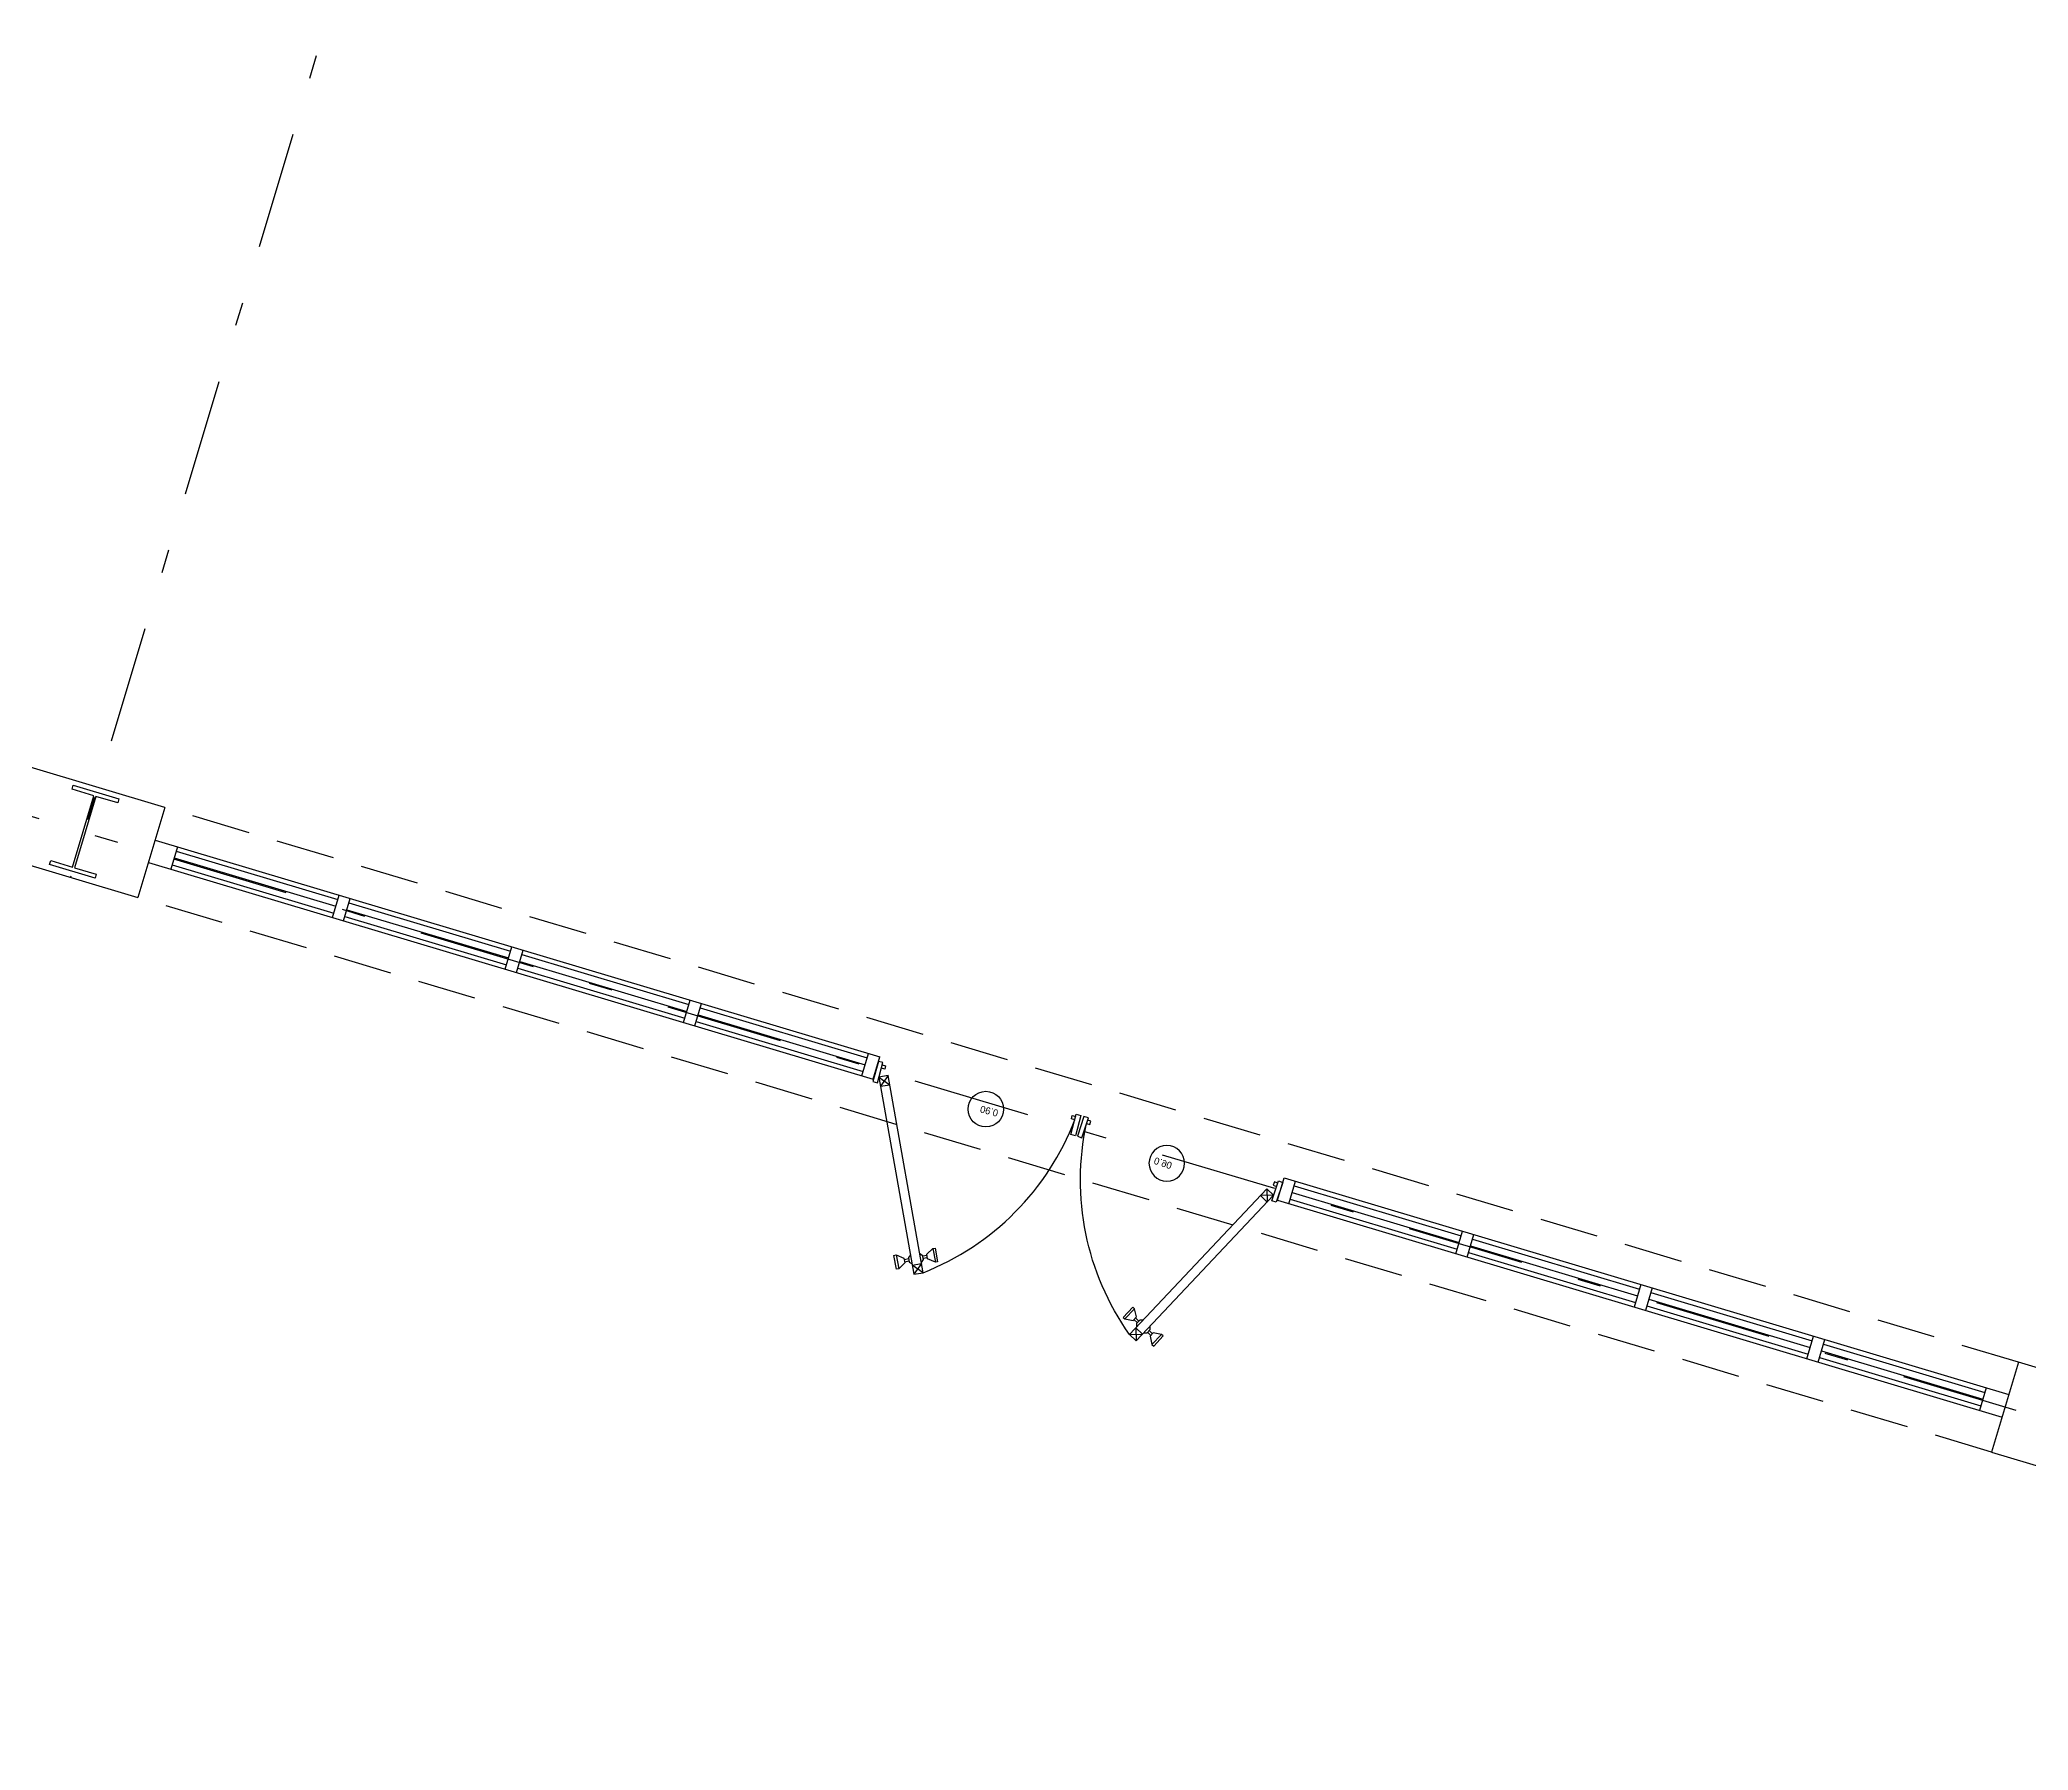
# Model space of a CAD drawing. Header units: millimetres. Extents: x 99 to 472, y 49 to 338.
# Drawn here: x 288.39 to 296.87, y 144.99 to 152.29 of the extents above; entities that cross this region are included whole.
import ezdxf

# ---------------------------------------------------------------- set-up
doc = ezdxf.new("R2010")
doc.units = ezdxf.units.MM
doc.linetypes.add('DASHDOT', pattern=[1, 0.5, -0.25, 0, -0.25])
doc.linetypes.add('HIDDEN', pattern=[0.375, 0.25, -0.125])
for name, color, linetype in [('BANQUETA', 4, 'Continuous'), ('EJE', 8, 'DASHDOT'), ('MURO', 5, 'Continuous'), ('TEXTOS_Y_COTAS', 7, 'Continuous')]:
    doc.layers.add(name, color=color, linetype=linetype)

# ---------------------------------------------------------------- blocks, each defined once
blk = doc.blocks.new('PUERTA90')
for p, q in [((0.087, 0.5829), (0.0508, 0.566)), ((0.1396, 0.5412), (0.1215, 0.5327)), ((0.1438, 0.5321), (0.1257, 0.5237)), ((0.1816, 0.5221), (0.1562, 0.5765)), ((0.0366, 0.4545), (0.0112, 0.5089)), ((0.049, 0.4989), (0.0671, 0.5074)), ((0.0532, 0.4899), (0.0713, 0.4983)), ((0.4336, -0.1603), (0.3973, -0.1772)), ((0.4142, -0.2134), (0.4336, -0.1603)), ((0.4505, -0.1965), (0.3973, -0.1772))]:
    blk.add_line(p, q)
blk.add_lwpolyline([(0.0508, 0.566, 0.210556), (-0.4095, -0.2365), (-0.3945, -0.2365), (-0.3945, -0.2515), (-0.4095, -0.2515)], format="xyb")
for points in [[(0.0508, 0.566), (0.1039, 0.5466), (0.0677, 0.5297), (0.087, 0.5829)], [(0.0867, 0.4889), (0.0734, 0.4938), (0.065, 0.5119), (0.0698, 0.5252)], [(0.123, 0.5058), (0.1278, 0.5191), (0.1193, 0.5373), (0.1061, 0.5421)], [(0.4505, -0.2515), (0.4355, -0.2515), (0.4355, -0.2365), (0.4505, -0.2365)]]:
    blk.add_lwpolyline(points)
for points in [[(0.4505, -0.1965), (0.087, 0.5829), (0.0508, 0.566), (0.4142, -0.2134)], [(0.1816, 0.5221), (0.1459, 0.5276), (0.1375, 0.5457), (0.1562, 0.5765), (0.1653, 0.5807), (0.1906, 0.5264)], [(0.0021, 0.5047), (0.0112, 0.5089), (0.0468, 0.5035), (0.0553, 0.4853), (0.0366, 0.4545), (0.0275, 0.4503)]]:
    blk.add_lwpolyline(points, close=True)
at = {"linetype": 'Continuous'}
for points in [[(-0.4295, -0.2615), (-0.4295, -0.1715), (-0.4095, -0.1715), (-0.4095, -0.2615)], [(0.4705, -0.2615), (0.4705, -0.1715), (0.4505, -0.1715), (0.4505, -0.2615)]]:
    blk.add_lwpolyline(points, close=True, dxfattribs=at)
at = {"layer": 'TEXTOS_Y_COTAS'}
blk.add_circle((-0.0284, -0.1824), 0.0765, dxfattribs=at)
at = {"layer": 'TEXTOS_Y_COTAS', "insert": (-0.0833, -0.1628), "char_height": 0.03, "width": 0.1975, "attachment_point": 1}
blk.add_mtext('\\fGraphite Light ATT|b0|i0|c162|p66;0.90', dxfattribs=at)

msp = doc.modelspace()

# ---------------------------------------------------------------- linework, layer by layer
at = {"color": 9, "linetype": 'HIDDEN'}
for p, q in [((296.82791, 146.6478, 151.32388), (288.92414, 149.01273, 136.09763)), ((296.71325, 146.26459, 151.32388), (288.80947, 148.62951, 136.09763)), ((296.71325, 146.26459, 151.32388), (288.80947, 148.62951, 136.09763))]:
    msp.add_line(p, q, dxfattribs=at)
at = {"color": 3, "elevation": 206.92901}
msp.add_lwpolyline([(288.53332, 149.10754), (288.72799, 149.04929), (288.72298, 149.03257), (288.63021, 149.06032), (288.5392, 148.75615), (288.63197, 148.72839), (288.62696, 148.71166), (288.43229, 148.76991), (288.4373, 148.78664), (288.53007, 148.75888), (288.62108, 149.06305), (288.52831, 149.09081)], close=True, dxfattribs=at)
at = {"layer": 'BANQUETA'}
for p, q in [((288.88272, 148.87431, 190.04171), (291.97238, 147.94984, 190.04171)), ((288.97852, 148.84564, 190.04171), (288.94986, 148.74984, 190.04171)), ((288.97279, 148.82648, 190.04171), (289.66138, 148.62045, 190.04171)), ((288.85406, 148.77851, 190.04171), (291.94371, 147.85404, 190.04171)), ((288.95559, 148.769, 190.04171), (289.64418, 148.56297, 190.04171)), ((288.96419, 148.79774, 190.04171), (289.65278, 148.59171, 190.04171)), ((289.63845, 148.54381, 190.04171), (289.66711, 148.63961, 190.04171)), ((289.68635, 148.52947, 190.04171), (289.71501, 148.62528, 190.04171)), ((289.69208, 148.54863, 190.04171), (290.38067, 148.3426, 190.04171)), ((289.70068, 148.57737, 190.04171), (290.38927, 148.37134, 190.04171)), ((289.70928, 148.60612, 190.04171), (290.39787, 148.40008, 190.04171)), ((290.37493, 148.32344, 190.04171), (290.4036, 148.41924, 190.04171)), ((290.42283, 148.3091, 190.04171), (290.4515, 148.40491, 190.04171)), ((290.44577, 148.38575, 190.04171), (291.1583, 148.17255, 190.04171)), ((290.42857, 148.32827, 190.04171), (291.14111, 148.11506, 190.04171)), ((290.43717, 148.35701, 190.04171), (291.1497, 148.1438, 190.04171)), ((291.13537, 148.0959, 190.04171), (291.16404, 148.19171, 190.04171)), ((291.18327, 148.08157, 190.04171), (291.21194, 148.17737, 190.04171)), ((291.19761, 148.12947, 190.04171), (291.91014, 147.91627, 190.04171)), ((291.20621, 148.15821, 190.04171), (291.91874, 147.94501, 190.04171)), ((291.18901, 148.10073, 190.04171), (291.90154, 147.88753, 190.04171)), ((291.89581, 147.86837, 190.04171), (291.92448, 147.96417, 190.04171)), ((291.94371, 147.85404, 190.04171), (291.97238, 147.94984, 190.04171)), ((293.66817, 147.33805, 190.04171), (293.69684, 147.43386, 190.04171)), ((293.69684, 147.43386, 190.04171), (296.78649, 146.50938, 190.04171)), ((293.71607, 147.32372, 190.04171), (293.74474, 147.41952, 190.04171)), ((293.73041, 147.37162, 190.04171), (294.44294, 147.15842, 190.04171)), ((293.73901, 147.40036, 190.04171), (294.45154, 147.18716, 190.04171)), ((293.66817, 147.33805, 190.04171), (296.75783, 146.41358, 190.04171)), ((293.72181, 147.34288, 190.04171), (294.43434, 147.12968, 190.04171)), ((294.42861, 147.11052, 190.04171), (294.45728, 147.20632, 190.04171)), ((294.47651, 147.09618, 190.04171), (294.50518, 147.19199, 190.04171)), ((294.48225, 147.11535, 190.04171), (295.19478, 146.90214, 190.04171)), ((294.49085, 147.14409, 190.04171), (295.20338, 146.93088, 190.04171)), ((294.49944, 147.17283, 190.04171), (295.21198, 146.95963, 190.04171)), ((295.21772, 146.97879, 190.04171), (295.18905, 146.88298, 190.04171)), ((295.26562, 146.96445, 190.04171), (295.23695, 146.86865, 190.04171)), ((295.25988, 146.94529, 190.04171), (295.94847, 146.73926, 190.04171)), ((295.24268, 146.88781, 190.04171), (295.93127, 146.68178, 190.04171)), ((295.25128, 146.91655, 190.04171), (295.93987, 146.71052, 190.04171)), ((295.92554, 146.66261, 190.04171), (295.9542, 146.75842, 190.04171)), ((295.92554, 146.66261, 190.04171), (295.9542, 146.75842, 190.04171)), ((295.97344, 146.64828, 190.04171), (296.0021, 146.74409, 190.04171)), ((295.98777, 146.69618, 190.04171), (296.67636, 146.49015, 190.04171)), ((295.99637, 146.72492, 190.04171), (296.68496, 146.51889, 190.04171)), ((295.97917, 146.66744, 190.04171), (296.66776, 146.46141, 190.04171)), ((296.69069, 146.53805, 190.04171), (296.66203, 146.44225, 190.04171))]:
    msp.add_line(p, q, dxfattribs=at)
at = {"layer": 'EJE', "color": 8, "linetype": 'DASHDOT'}
for p, q in [((294.51479, 168.74369, 206.37533), (288.52206, 148.71551, 206.37533)), ((305.24917, 143.91927, 167.6575), (280.03921, 151.46247, 119.09168))]:
    msp.add_line(p, q, dxfattribs=at)
at = {"layer": 'MURO', "color": 5, "linetype": 'Continuous'}
for p, q in [((288.92414, 149.01273, 136.09763), (288.34932, 149.18472, 206.37533)), ((288.92414, 149.01273, 206.37533), (288.80947, 148.62951, 206.37533)), ((288.23465, 148.80151, 206.37533), (288.80947, 148.62951, 206.37533)), ((296.82791, 146.6478, 206.37533), (296.71325, 146.26459, 206.37533)), ((297.40273, 146.47581, 152.43125), (296.82791, 146.6478, 151.32388)), ((296.71325, 146.26459, 206.37533), (297.28807, 146.09259, 152.43125))]:
    msp.add_line(p, q, dxfattribs=at)

# ---------------------------------------------------------------- block references
at = {"layer": 'BANQUETA'}
for p, xscale, yscale, zscale, rotation in [((292.35072, 147.55921, 190.04171), 0.9926146186208283, 0.9926146186208283, 0.9926146186208283, 165.0255503790887), ((293.16612, 147.31523, 190.04171), -0.9926146186208313, 0.9926146186208484, 0.9926146186208259, 161.6585248231102)]:
    msp.add_blockref('PUERTA90', p, dxfattribs=dict(at, xscale=xscale, yscale=yscale, zscale=zscale, rotation=rotation))

doc.saveas('drawing.dxf')
